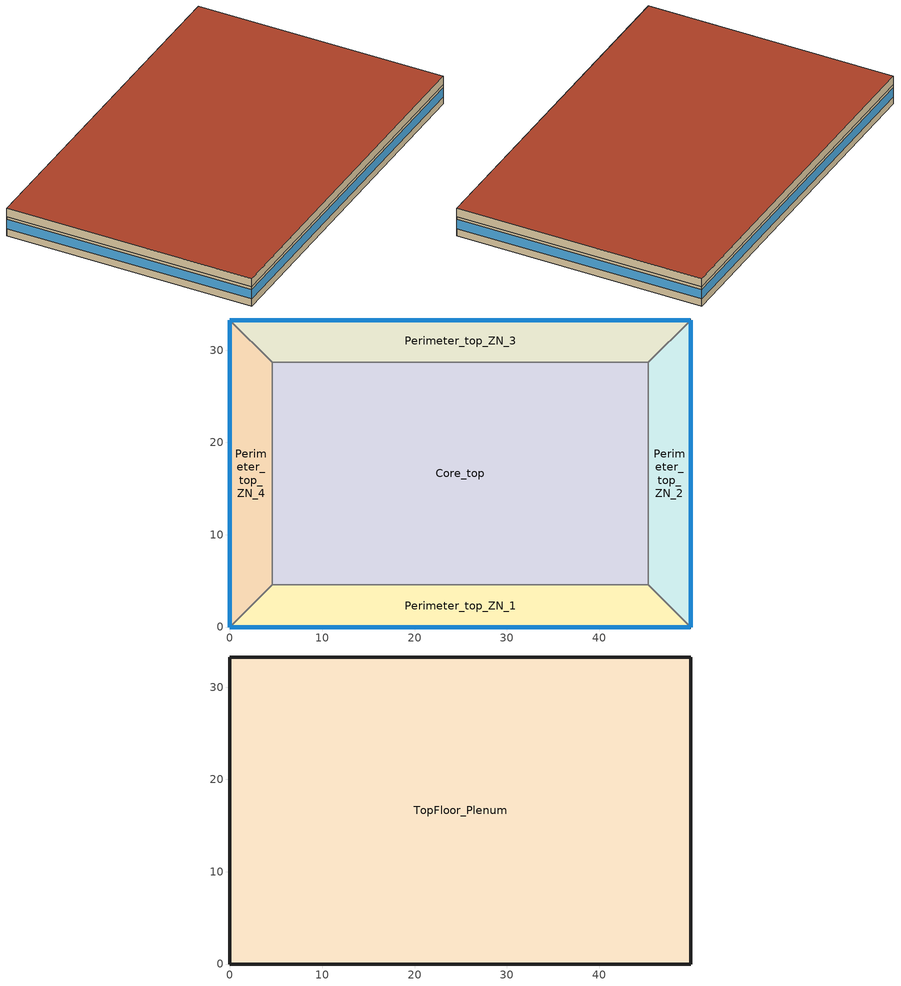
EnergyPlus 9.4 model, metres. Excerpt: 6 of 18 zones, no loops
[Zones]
Perimeter_top_ZN_1
 floor to MidFloor_Plenum (int_slab_floor): 0,0 4.57,4.57 45.34,4.57 49.91,0 z7.92
 wall outside (nonres_ext_wall_rad): 0,0 49.91,0 z7.92:10.67
 wall to Perimeter_top_ZN_2 (int_wall): 49.91,0 45.34,4.57 z7.92:10.67
 window (Window_U_0.51_SHGC_0.25): 0,0 49.91,0 z8.95:10.25
 ceiling to TopFloor_Plenum (DropCeiling): 0,0 49.91,0 45.34,4.57 4.57,4.57 z10.67
Perimeter_top_ZN_2
 floor to MidFloor_Plenum (int_slab_floor): 49.91,0 45.34,4.57 45.34,28.7 49.91,33.27 z7.92
 wall outside (nonres_ext_wall_rad): 49.91,0 49.91,33.27 z7.92:10.67
 wall to Perimeter_top_ZN_3 (int_wall): 49.91,33.27 45.34,28.7 z7.92:10.67
 window (Window_U_0.51_SHGC_0.25): 49.91,0 49.91,33.27 z8.95:10.25
 ceiling to TopFloor_Plenum (DropCeiling): 49.91,0 49.91,33.27 45.34,28.7 45.34,4.57 z10.67
Perimeter_top_ZN_3
 floor to MidFloor_Plenum (int_slab_floor): 49.91,33.27 45.34,28.7 4.57,28.7 0,33.27 z7.92
 wall outside (nonres_ext_wall_rad): 49.91,33.27 0,33.27 z7.92:10.67
 wall to Perimeter_top_ZN_4 (int_wall): 0,33.27 4.57,28.7 z7.92:10.67
 window (Window_U_0.51_SHGC_0.25): 49.91,33.27 0,33.27 z8.95:10.25
 ceiling to TopFloor_Plenum (DropCeiling): 49.91,33.27 0,33.27 4.57,28.7 45.34,28.7 z10.67
Perimeter_top_ZN_4
 floor to MidFloor_Plenum (int_slab_floor): 0,33.27 4.57,28.7 4.57,4.57 0,0 z7.92
 wall outside (nonres_ext_wall_rad): 0,33.27 0,0 z7.92:10.67
 wall to Perimeter_top_ZN_1 (int_wall): 0,0 4.57,4.57 z7.92:10.67
 window (Window_U_0.51_SHGC_0.25): 0,33.27 0,0 z8.95:10.25
 ceiling to TopFloor_Plenum (DropCeiling): 0,33.27 0,0 4.57,4.57 4.57,28.7 z10.67
Core_top
 floor to MidFloor_Plenum (int_slab_floor_rad): 45.34,28.7 45.34,4.57 4.57,4.57 4.57,28.7 z7.92
 wall to Perimeter_top_ZN_3 (int_wall): 45.34,28.7 4.57,28.7 z7.92:10.67
 wall to Perimeter_top_ZN_2 (int_wall): 45.34,4.57 45.34,28.7 z7.92:10.67
 wall to Perimeter_top_ZN_1 (int_wall): 4.57,4.57 45.34,4.57 z7.92:10.67
 wall to Perimeter_top_ZN_4 (int_wall): 4.57,28.7 4.57,4.57 z7.92:10.67
 ceiling to TopFloor_Plenum (DropCeiling): 45.34,4.57 45.34,28.7 4.57,28.7 4.57,4.57 z10.67
TopFloor_Plenum
 wall outside (nonres_ext_wall): 49.91,33.27 0,33.27 0,0 49.91,0 49.91,33.27 z10.67:11.89
 roof outside (nonres_roof): 49.91,0 49.91,33.27 0,33.27 0,0 z11.89
[Building]
Medium Office: North Axis {deg}=0; Terrain=City; Loads Convergence Tolerance Value {W}=0.04; Temperature Convergence Tolerance Value {deltaC}=0.2; Solar Distribution=FullInteriorAndExterior; Maximum Number of Warmup Days=40; Minimum Number of Warmup Days=6
[Site:Location]
Atlanta-Hartsfield.Jackson.Intl.AP_GA_USA WMO=722190: Latitude {deg}=33.64; Longitude {deg}=-84.43; Time Zone {hr}=-5; Elevation {m}=313
[SizingPeriod:DesignDay] Day of Month=21; Dry-Bulb Temperature Range Modifier Type=DefaultMultipliers; Humidity Condition Type=Wetbulb; Barometric Pressure {Pa}=97621; Rain Indicator=No; Snow Indicator=No; Daylight Saving Time Indicator=No
Name | Month | Day Type | Maximum Dry-Bulb Temperature {C} | Daily Dry-Bulb Temperature Range {deltaC} | Wetbulb or DewPoint at Maximum Dry-Bulb {C} | Wind Speed {m/s} | Wind Direction {deg} | Solar Model Indicator | Sky Clearness | ASHRAE Clear Sky Optical Depth for Beam Irradiance (taub) | ASHRAE Clear Sky Optical Depth for Diffuse Irradiance (taud)
Atlanta-Hartsfield.Jackson.Intl.AP_GA_USA Ann Htg 99.6% Condns DB | 1 | WinterDesignDay | -6.3 | 0 | -6.3 | 5.3 | 320 | ASHRAEClearSky | 0
Atlanta-Hartsfield.Jackson.Intl.AP_GA_USA Ann Clg .4% Condns DB=>MWB | 7 | SummerDesignDay | 34.4 | 9.5 | 23.5 | 4 | 300 | ASHRAETau |  | 0.556 | 1.779
[Site:GroundTemperature:BuildingSurface]
20.52, 20.52, 20.65, 20.74, 20.84, 23.05, 23.45, 23.54, 23.52, 21.25, 20.85, 20.67
[Site:WaterMainsTemperature]
Calculation Method=Correlation; Annual Average Outdoor Air Temperature {C}=16.6; Maximum Difference In Monthly Average Outdoor Air Temperatures {deltaC}=22.5
[Material]
Name | Roughness | Thickness {m} | Conductivity {W/m-K} | Density {kg/m3} | Specific Heat {J/kg-K} | Thermal Absorptance | Solar Absorptance | Visible Absorptance
Std Wood 6inch | MediumSmooth | 0.15 | 0.12 | 540 | 1210 | 0.9 | 0.7 | 0.7
AC02 Acoustic Ceiling | MediumSmooth | 0.0127 | 0.057 | 288 | 1339 | 0.9 | 0.7 | 0.2
F07 25mm stucco | Smooth | 0.0254 | 0.72 | 1856 | 840 | 0.9 | 0.7 | 0.7
F08 Metal surface | Smooth | 0.08 | 45.28 | 7824 | 500
F13 Built-up roofing | Rough | 0.0095 | 0.16 | 1120 | 1460 | 0.75 | 0.45
G01 13mm gypsum board | Smooth | 0.0127 | 0.16 | 800 | 1090 | 0.9 | 0.7 | 0.5
G01 16mm gypsum board | MediumSmooth | 0.0159 | 0.16 | 800 | 1090
100mm Normalweight concrete floor | MediumRough | 0.1016 | 2.31 | 2322 | 832
70mm Normalweight concrete floor | MediumRough | 0.07 | 2.31 | 2322 | 832
30mm Normalweight concrete floor | MediumRough | 0.03 | 2.31 | 2322 | 832
[Material:NoMass] Thermal Absorptance=0.9; Solar Absorptance=0.7
Name | Roughness | Thermal Resistance {m2-K/W} | Visible Absorptance
CP02 CARPET PAD | VeryRough | 0.21648 | 0.8
Nonres_Roof_Insulation | MediumSmooth | 4.31889 | 0.7
Nonres_Exterior_Wall_Insulation | MediumSmooth | 1.90342 | 0.7
[WindowMaterial:Glazing] Optical Data Type=SpectralAverage; Infrared Transmittance at Normal Incidence=0; Front Side Infrared Hemispherical Emissivity=0.84
Name | Thickness {m} | Solar Transmittance at Normal Incidence | Front Side Solar Reflectance at Normal Incidence | Back Side Solar Reflectance at Normal Incidence | Visible Transmittance at Normal Incidence | Front Side Visible Reflectance at Normal Incidence | Back Side Visible Reflectance at Normal Incidence | Back Side Infrared Hemispherical Emissivity | Conductivity {W/m-K}
Glass_102_LayerAvg | 0.003048 | 0.833848 | 0.0747638 | 0.0748545 | 0.89926 | 0.082563 | 0.082564 | 0.84 | 1
Glass_1576_LayerAvg | 0.003058 | 0.167637 | 0.303469 | 0.182556 | 0.341994 | 0.128888 | 0.128077 | 0.868 | 0.846
[WindowMaterial:Gas]
Gap_1_W_0_0090: Gas Type=Air; Thickness {m}=0.009
[MaterialProperty:PhaseChangeHysteresis]
G01 16mm gypsum board: Latent Heat during the Entire Phase Change Process {J/kg}=10000; Liquid State Thermal Conductivity {W/m-K}=1.5; Liquid State Density {kg/m3}=2200; Liquid State Specific Heat {J/kg-K}=2000; High Temperature Difference of Melting Curve {deltaC}=1; Peak Melting Temperature {C}=21; Low Temperature Difference of Melting Curve {deltaC}=1; Solid State Thermal Conductivity {W/m-K}=1.8; Solid State Density {kg/m3}=2300; Solid State Specific Heat {J/kg-K}=2000; High Temperature Difference of Freezing Curve {deltaC}=1; Peak Freezing Temperature {C}=18; Low Temperature Difference of Freezing Curve {deltaC}=1
[Construction]
InteriorFurnishings: Std Wood 6inch
int_wall: G01 13mm gypsum board, G01 13mm gypsum board
int_slab_floor: 100mm Normalweight concrete floor, CP02 CARPET PAD
nonres_roof: F13 Built-up roofing, Nonres_Roof_Insulation, F08 Metal surface
nonres_ext_wall: F07 25mm stucco, G01 16mm gypsum board, Nonres_Exterior_Wall_Insulation, G01 16mm gypsum board
Window_U_0.51_SHGC_0.25: Glass_1576_LayerAvg, Gap_1_W_0_0090, Glass_102_LayerAvg
DropCeiling: AC02 Acoustic Ceiling
[Construction:InternalSource]
int_slab_floor_rad: 1, 1, 1, 0.1524, 0, 70mm Normalweight concrete floor, 30mm Normalweight concrete floor, CP02 CARPET PAD
nonres_ext_wall_rad: 2, 2, 1, 0.1524, 0, F07 25mm stucco, G01 16mm gypsum board, G01 16mm gypsum board
[Zone] Type=1; Multiplier=1; Volume {m3}=autocalculate; Floor Area {m2}=autocalculate
Name | Ceiling Height {m} | Part of Total Floor Area
TopFloor_Plenum | 1.2192 | No
Core_top; Perimeter_top_ZN_3; Perimeter_top_ZN_2; Perimeter_top_ZN_1; Perimeter_top_ZN_4 | 2.7432 | YES
[InternalMass] Construction=InteriorFurnishings
Name | Zone or ZoneList | Surface Area {m2}
Core_top_InternalMass_1 | Core_top | 1967.08
Perimeter_top_ZN_3_InternalMass_1 | Perimeter_top_ZN_3 | 414.675
Perimeter_top_ZN_2_InternalMass_1 | Perimeter_top_ZN_2 | 262.5073
Perimeter_top_ZN_1_InternalMass_1 | Perimeter_top_ZN_1 | 414.6723
Perimeter_top_ZN_4_InternalMass_1 | Perimeter_top_ZN_4 | 262.5056
[People] Number of People Schedule=BLDG_OCC_SCH; Number of People Calculation Method=Area/Person; Zone Floor Area per Person {m2/person}=18.5788; Fraction Radiant=0.3; Sensible Heat Fraction=AUTOCALCULATE; Activity Level Schedule=ACTIVITY_SCH; Enable ASHRAE 55 Comfort Warnings=No; Mean Radiant Temperature Calculation Type=ZoneAveraged; Work Efficiency Schedule=WORK_EFF_SCH; Clothing Insulation Calculation Method=ClothingInsulationSchedule; Clothing Insulation Schedule=CLOTHING_SCH; Air Velocity Schedule=AIR_VELO_SCH; Thermal Comfort Model 1 Type=FANGER
Name | Zone or ZoneList
Core_top | Core_top
Perimeter_top_ZN_3 | Perimeter_top_ZN_3
Perimeter_top_ZN_2 | Perimeter_top_ZN_2
Perimeter_top_ZN_1 | Perimeter_top_ZN_1
Perimeter_top_ZN_4 | Perimeter_top_ZN_4
[Lights] Schedule=BLDG_LIGHT_SCH; Design Level Calculation Method=Watts/Area; Watts per Zone Floor Area {W/m2}=8.50349; Return Air Fraction=0; Fraction Radiant=0.7; Fraction Visible=0.2; Fraction Replaceable=1; Return Air Fraction Calculated from Plenum Temperature=No
Name | Zone or ZoneList
Core_top_Lights | Core_top
Perimeter_top_ZN_3_Lights | Perimeter_top_ZN_3
Perimeter_top_ZN_2_Lights | Perimeter_top_ZN_2
Perimeter_top_ZN_1_Lights | Perimeter_top_ZN_1
Perimeter_top_ZN_4_Lights | Perimeter_top_ZN_4
[ElectricEquipment] Schedule=BLDG_EQUIP_SCH; Design Level Calculation Method=EquipmentLevel; Fraction Latent=0; Fraction Radiant=0.5; Fraction Lost=0
Name | Zone or ZoneList | Design Level {W}
Core_top_MiscPlug_Equip | Core_top | 7937.16
Perimeter_top_ZN_3_MiscPlug_Equip | Perimeter_top_ZN_3 | 1673.21
Perimeter_top_ZN_2_MiscPlug_Equip | Perimeter_top_ZN_2 | 1059.22
Perimeter_top_ZN_1_MiscPlug_Equip | Perimeter_top_ZN_1 | 1673.2
Perimeter_top_ZN_4_MiscPlug_Equip | Perimeter_top_ZN_4 | 1059.21
[Daylighting:Controls] Daylighting Method=SplitFlux; Lighting Control Type=Stepped; Minimum Input Power Fraction for Continuous or ContinuousOff Dimming Control=0.3; Minimum Light Output Fraction for Continuous or ContinuousOff Dimming Control=0.2; Number of Stepped Control Steps=3; Probability Lighting will be Reset When Needed in Manual Stepped Control=1; Maximum Allowable Discomfort Glare Index=22; Fraction of Zone Controlled by Reference Point 1=0.3835; Illuminance Setpoint at Reference Point 1 {lux}=375; Fraction of Zone Controlled by Reference Point 2=0.1395; Illuminance Setpoint at Reference Point 2 {lux}=375
Name | Zone | Glare Calculation Daylighting Reference Point | Glare Calculation Azimuth Angle of View Direction Clockwise from Zone y-Axis {deg} | Daylighting Reference Point 1 | Daylighting Reference Point 2
Perimeter_top_ZN_1_DaylCtrl | Perimeter_top_ZN_1 | Perimeter_top_ZN_1_DaylRefPt1 | 180 | Perimeter_top_ZN_1_DaylRefPt1 | Perimeter_top_ZN_1_DaylRefPt2
Perimeter_top_ZN_2_DaylCtrl | Perimeter_top_ZN_2 | Perimeter_top_ZN_2_DaylRefPt1 | 90 | Perimeter_top_ZN_2_DaylRefPt1 | Perimeter_top_ZN_2_DaylRefPt2
Perimeter_top_ZN_3_DaylCtrl | Perimeter_top_ZN_3 | Perimeter_top_ZN_3_DaylRefPt1 | 0 | Perimeter_top_ZN_3_DaylRefPt1 | Perimeter_top_ZN_3_DaylRefPt2
Perimeter_top_ZN_4_DaylCtrl | Perimeter_top_ZN_4 | Perimeter_top_ZN_4_DaylRefPt1 | 270 | Perimeter_top_ZN_4_DaylRefPt1 | Perimeter_top_ZN_4_DaylRefPt2
[ZoneInfiltration:DesignFlowRate] Schedule=INFIL_SCH_PNNL; Design Flow Rate Calculation Method=Flow/ExteriorArea; Design Flow Rate {m3/s}=0; Constant Term Coefficient=0; Temperature Term Coefficient=0; Velocity Term Coefficient=0.224; Velocity Squared Term Coefficient=0
Name | Zone or ZoneList | Flow per Exterior Surface Area {m3/s-m2}
Perimeter_top_ZN_3_Infiltration | Perimeter_top_ZN_3 | 0.00056896
Perimeter_top_ZN_2_Infiltration | Perimeter_top_ZN_2 | 0.00056896
Perimeter_top_ZN_1_Infiltration | Perimeter_top_ZN_1 | 0.00056896
Perimeter_top_ZN_4_Infiltration | Perimeter_top_ZN_4 | 0.00056896
TopFloor_Plenum_Infiltration | TopFloor_Plenum | 6.19256e-05
[Exterior:Lights] Control Option=AstronomicalClock
Name | Schedule | Design Level {W}
Exterior_Lights_a | Exterior_lighting_schedule_a | 519.2
Exterior_Lights_b | Exterior_lighting_schedule_b_2016 | 375.7
Exterior_Lights_c | Exterior_lighting_schedule_c_2016 | 4341.6
[Schedule:Compact]
Exterior_lighting_schedule_a: Through:12/31, For:AllDays, Until: 06:00, 0, Until: 24:00, 1
Exterior_lighting_schedule_b_2016: Through:12/31, For:AllDays, Until: 06:00, 0.5, Until: 24:00, 1
Exterior_lighting_schedule_c_2016: Through:12/31, For:AllDays, Until: 06:00, 0.5, Until: 19:00, 1, Until: 24:00, 0.5
BLDG_LIGHT_SCH: Through: 12/31, For: Weekdays, Until: 5:00, 0.05, Until: 6:00, 0.1, Until: 7:00, 0.0862326, Until: 8:00, 0.258698, Until: 17:00, 0.776093, Until: 18:00, 0.431163, Until: 20:00, 0.258698, Until: 22:00, 0.172465, Until: 23:00, 0.0862326, Until: 24:00, 0.0431163, For: SummerDesignDay, Until: 24:00, 1, For: Saturday, Until: 6:00, 0.05, Until: 8:00, 0.0862326, Until: 12:00, 0.258698, Until: 17:00, 0.129349, Until: 19:00, 0.0431163, Until: 24:00, 0.05, For: WinterDesignDay, Until: 24:00, 0, For: Sunday Holidays AllOtherDays, Until: 6:00, 0.05, Until: 18:00, 0.0431163, Until: 24:00, 0.05
BLDG_EQUIP_SCH: Through: 12/31, For: Weekdays, Until: 06:00, 0.307674, Until: 08:00, 0.381235, Until: 12:00, 0.857778, Until: 13:00, 0.76247, Until: 17:00, 0.857778, Until: 18:00, 0.476543, Until: 24:00, 0.381235, For: SummerDesignDay, Until: 24:00, 1, For: Saturday, Until: 06:00, 0.230755, Until: 08:00, 0.381235, Until: 12:00, 0.476543, Until: 17:00, 0.33358, Until: 19:00, 0.285926, Until: 24:00, 0.230755, For: WinterDesignDay, Until: 24:00, 0, For: Sunday Holidays AllOtherDays, Until: 06:00, 0.230755, Until: 18:00, 0.285926, Until: 24:00, 0.230755
BLDG_OCC_SCH: Through: 12/31, For: Weekdays, Until: 06:00, 0, Until: 07:00, 0.1, Until: 08:00, 0.2, Until: 12:00, 0.95, Until: 13:00, 0.5, Until: 17:00, 0.95, Until: 18:00, 0.3, Until: 22:00, 0.1, Until: 24:00, 0.05, For: SummerDesignDay, Until: 06:00, 1e-09, Until: 22:00, 1, Until: 24:00, 0.05, For: Saturday, Until: 06:00, 0, Until: 08:00, 0.1, Until: 12:00, 0.3, Until: 17:00, 0.1, Until: 19:00, 0.05, Until: 24:00, 0, For: WinterDesignDay, Until: 24:00, 0, For:Sunday Holidays AllOtherDays, Until: 06:00, 0, Until: 18:00, 0.05, Until: 24:00, 0
ACTIVITY_SCH: Through: 12/31, For: AllDays, Until: 24:00, 120
WORK_EFF_SCH: Through: 12/31, For: AllDays, Until: 24:00, 0
AIR_VELO_SCH: Through: 12/31, For: AllDays, Until: 24:00, 0.2
CLOTHING_SCH: Through: 04/30, For: AllDays, Until: 24:00, 1, Through: 09/30, For: AllDays, Until: 24:00, 0.5, Through: 12/31, For: AllDays, Until: 24:00, 1
INFIL_SCH_PNNL: Through: 12/31, For: Weekdays SummerDesignDay, Until: 06:00, 1, Until: 22:00, 0.25, Until: 24:00, 1, For: Saturday WinterDesignDay, Until: 06:00, 1, Until: 18:00, 0.25, Until: 24:00, 1, For:Sunday Holidays AllOtherDays, Until: 24:00, 1
